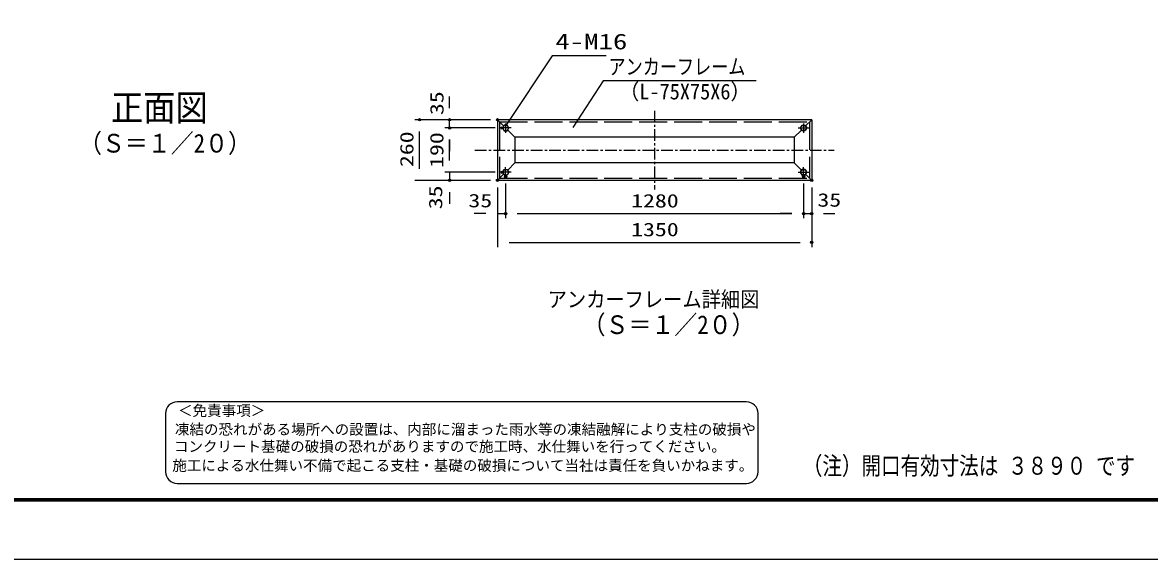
# Model space of a CAD drawing. Units: millimetres, scale not verified. Extents: x -5940 to 5940, y -4200 to 4200.
# Drawn here: x -1424 to 3418, y -4200 to -1896 of the extents above; entities that cross this region are included whole.
import ezdxf
from ezdxf.enums import TextEntityAlignment as Align

# ---------------------------------------------------------------- set-up
doc = ezdxf.new("R2010")
doc.units = ezdxf.units.MM
doc.header["$LTSCALE"] = 20
doc.header["$PDMODE"] = 32
doc.header["$PDSIZE"] = 10
for name, pattern in [('DASHED', [7.5, 6, -1.5]), ('USER6', [4, 2.5, -0.5, 0.5, -0.5]), ('USER7', [50.8, 31.75, -6.35, 6.35, -6.35])]:
    doc.linetypes.add(name, pattern=pattern)
for name, color, linetype, lineweight in [('0-0_WAKU', 7, 'Continuous', 25), ('0-1_0', 7, 'Continuous', 25), ('0-2_1', 7, 'Continuous', 25), ('0-3_EXTCNT-L', 4, 'Continuous', 25), ('0-8_CENTER', 2, 'USER6', 25), ('0-9_KOUZOU', 7, 'Continuous', 25), ('0-A_BOLT', 1, 'USER7', 25), ('0-B_D-TTL-TXT', 2, 'Continuous', 25)]:
    doc.layers.add(name, color=color, linetype=linetype, lineweight=lineweight)
doc.layers.add('0-6_DEFPOINTS', color=7, linetype='Continuous')
doc.styles.add('ＭＳ ゴシック', font='')
doc.styles.get('ＭＳ ゴシック').set_extended_font_data('MS Gothic')

msp = doc.modelspace()

# ---------------------------------------------------------------- linework, layer by layer
at = {"layer": '0-0_WAKU', "color": 3}
msp.add_lwpolyline([(-5940, 4200), (5940, 4200), (5940, -4200), (-5940, -4200)], close=True, dxfattribs=at)
at = {"layer": '0-0_WAKU'}
for points in [[(-5540, 3950), (5540, 3950), (5540, -3950), (-5540, -3950)], [(-5537.5, 3947.5), (5537.5, 3947.5), (5537.5, -3947.5), (-5537.5, -3947.5)], [(-5535, 3945), (5535, 3945), (5535, -3945), (-5535, -3945)], [(-5532.5, 3942.5), (5532.5, 3942.5), (5532.5, -3942.5), (-5532.5, -3942.5)], [(-5530, 3940), (5530, 3940), (5530, -3940), (-5530, -3940)]]:
    msp.add_lwpolyline(points, close=True, dxfattribs=at)
at = {"layer": '0-1_0'}
for points in [[(1083.39, -2037.75), (851.7, -2037.75), (656.04, -2332.48)], [(1728.66, -2145.66), (1071.19, -2145.66), (940.13, -2346.45)]]:
    msp.add_lwpolyline(points, dxfattribs=at)
at = {"layer": '0-3_EXTCNT-L', "color": 2}
for p, q in [((410.69, -2263.02), (410.69, -2213.02)), ((410.69, -2348.02), (410.69, -2313.02)), ((281.9, -2523.02), (281.9, -2363.02)), ((410.69, -2398.02), (410.69, -2448.02)), ((410.69, -2488.02), (410.69, -2398.02)), ((410.69, -2488.02), (410.69, -2438.02)), ((410.69, -2538.02), (410.69, -2573.02)), ((410.69, -2623.02), (410.69, -2673.02)), ((566.67, -2715.5), (516.67, -2715.5)), ((616.67, -2715.5), (651.67, -2715.5)), ((701.67, -2715.5), (1881.67, -2715.5)), ((701.67, -2715.5), (751.67, -2715.5)), ((1881.67, -2715.5), (1831.67, -2715.5)), ((1931.67, -2715.5), (1966.67, -2715.5)), ((2016.67, -2715.5), (2066.67, -2715.5)), ((666.67, -2838.89), (1916.67, -2838.89))]:
    msp.add_line(p, q, dxfattribs=at)
at = {"layer": '0-3_EXTCNT-L', "color": 1}
for p, q in [((586.67, -2313.02), (261.9, -2313.02)), ((586.67, -2313.02), (390.69, -2313.02)), ((607.04, -2348.02), (390.69, -2348.02)), ((607.04, -2348.02), (390.69, -2348.02)), ((607.04, -2538.02), (390.69, -2538.02)), ((607.04, -2538.02), (390.69, -2538.02)), ((586.67, -2573.02), (261.9, -2573.02)), ((586.67, -2573.02), (390.69, -2573.02)), ((616.67, -2603.02), (616.67, -2858.89)), ((616.67, -2603.02), (616.67, -2735.5)), ((651.67, -2586.6), (651.67, -2735.5)), ((651.67, -2586.6), (651.67, -2735.5)), ((1931.67, -2586.6), (1931.67, -2735.5)), ((1931.67, -2586.6), (1931.67, -2735.5)), ((1966.67, -2603.02), (1966.67, -2735.5)), ((1966.67, -2603.02), (1966.67, -2858.89))]:
    msp.add_line(p, q, dxfattribs=at)
at = {"layer": '0-6_DEFPOINTS'}
for p in [(281.9, -2313.02), (410.69, -2313.02), (616.67, -2313.02), (410.69, -2348.02), (637.04, -2348.02), (637.04, -2538.02), (651.67, -2556.6), (1931.67, -2556.6), (410.69, -2573.02), (616.67, -2573.02), (616.67, -2573.02), (1966.67, -2573.02), (651.67, -2715.5), (1931.67, -2715.5), (1966.67, -2715.5), (1966.67, -2838.89)]:
    msp.add_point(p, dxfattribs=at)
at = {"layer": '0-8_CENTER'}
for p, q in [((1291.67, -2273.8), (1291.67, -2612.4)), ((519.39, -2443.02), (2062.76, -2443.02))]:
    msp.add_line(p, q, dxfattribs=at)
at = {"layer": '0-9_KOUZOU'}
for p, q in [((1966.67, -2313.02), (616.67, -2313.02)), ((616.67, -2313.02), (642.89, -2339.23)), ((616.67, -2313.02), (616.67, -2573.02)), ((1966.67, -2313.02), (1940.45, -2339.23)), ((1966.67, -2313.02), (1966.67, -2573.02)), ((660.45, -2356.8), (691.67, -2388.02)), ((1922.89, -2356.8), (1891.67, -2388.02)), ((1891.67, -2388.02), (691.67, -2388.02)), ((691.67, -2388.02), (691.67, -2498.02)), ((1891.67, -2388.02), (1891.67, -2498.02)), ((660.45, -2529.23), (691.67, -2498.02)), ((1891.67, -2498.02), (691.67, -2498.02)), ((1922.89, -2529.23), (1891.67, -2498.02)), ((616.67, -2573.02), (642.89, -2546.8)), ((1966.67, -2573.02), (1940.45, -2546.8)), ((1966.67, -2573.02), (616.67, -2573.02))]:
    msp.add_line(p, q, dxfattribs=at)
at = {"layer": '0-9_KOUZOU', "color": 3, "linetype": 'DASHED'}
for p, q in [((625.67, -2322.02), (1957.67, -2322.02)), ((625.67, -2322.02), (625.67, -2564.02)), ((1957.67, -2322.02), (1957.67, -2564.02)), ((625.67, -2564.02), (1957.67, -2564.02))]:
    msp.add_line(p, q, dxfattribs=at)
at = {"layer": '0-A_BOLT'}
for p, q in [((674.74, -2348.02), (628.39, -2348.02)), ((651.67, -2329.43), (651.67, -2369.38)), ((1908.61, -2348.02), (1954.95, -2348.02)), ((1931.67, -2329.43), (1931.67, -2369.38)), ((651.67, -2556.6), (651.67, -2516.65)), ((1931.67, -2556.6), (1931.67, -2516.65)), ((674.74, -2538.02), (628.39, -2538.02)), ((1908.61, -2538.02), (1954.95, -2538.02))]:
    msp.add_line(p, q, dxfattribs=at)
at = {"layer": '0-A_BOLT', "color": 7, "linetype": 'Continuous'}
for points in [[(665.52, -2348.02), (658.6, -2336.02), (644.75, -2336.02), (637.82, -2348.02), (644.75, -2360.01), (658.6, -2360.01)], [(1917.82, -2348.02), (1924.75, -2336.02), (1938.6, -2336.02), (1945.52, -2348.02), (1938.6, -2360.01), (1924.75, -2360.01)], [(665.52, -2538.02), (658.6, -2550.01), (644.75, -2550.01), (637.82, -2538.02), (644.75, -2526.02), (658.6, -2526.02)], [(1917.82, -2538.02), (1924.75, -2550.01), (1938.6, -2550.01), (1945.52, -2538.02), (1938.6, -2526.02), (1924.75, -2526.02)]]:
    msp.add_lwpolyline(points, close=True, dxfattribs=at)
for centre in [(651.67, -2348.02), (1931.67, -2348.02), (651.67, -2538.02), (1931.67, -2538.02)]:
    msp.add_circle(centre, 11.99, dxfattribs=at)
at = {"layer": '0-B_D-TTL-TXT'}
for p, q in [((1686.12, -3523.52), (-759.43, -3523.52)), ((-809.43, -3573.52), (-809.43, -3823.52)), ((1736.12, -3823.52), (1736.12, -3573.52)), ((-759.43, -3873.52), (1686.12, -3873.52))]:
    msp.add_line(p, q, dxfattribs=at)
for centre, start, end in [((-759.43, -3573.52), 90, 180), ((1686.12, -3573.52), 0, 90), ((-759.43, -3823.52), 180, 270), ((1686.12, -3823.52), 270, 0)]:
    msp.add_arc(centre, 50, start, end, dxfattribs=at)

# ---------------------------------------------------------------- texts
at = {"layer": '0-0_WAKU', "style": 'ＭＳ ゴシック', "width": 0.8}
msp.add_text('（注）開口有効寸法は ３８９０ です', height=76.97, dxfattribs=at).set_placement((1928.53, -3859.4), align=Align.BOTTOM_LEFT)
at = {"layer": '0-1_0', "color": 3, "style": 'ＭＳ ゴシック'}
for s, width, p in [('4-M16', 1.35, (865.2, -2030.71)), ('アンカーフレーム', 0.8, (1093.69, -2138.61)), ('（L-75X75X6）', 0.95, (1138.7, -2245.56))]:
    msp.add_text(s, height=67.35, dxfattribs=dict(at, width=width)).set_placement(p, align=Align.BOTTOM_LEFT)
at = {"layer": '0-2_1', "color": 4, "style": 'ＭＳ ゴシック', "width": 0.9}
for s, height, p in [('正面図', 113, (-1043.97, -2351.22)), ('（Ｓ＝１／2０）', 80.21, (-1181.05, -2477.55)), ('アンカーフレーム詳細図', 67.35, (832.4, -3137.43)), ('（Ｓ＝１／2０）', 80.21, (982.45, -3256.54))]:
    msp.add_text(s, height=height, dxfattribs=at).set_placement(p, align=Align.BOTTOM_LEFT)
at = {"layer": '0-3_EXTCNT-L', "color": 3, "style": 'ＭＳ ゴシック', "width": 1.3}
for s, p in [('35', (402.23, -2292.64)), ('260', (273.01, -2515.87)), ('190', (401.8, -2519.52)), ('35', (396.73, -2697.03))]:
    msp.add_text(s, height=57.77, rotation=90, dxfattribs=at).set_placement(p, align=Align.BOTTOM_LEFT)
for s, p in [('35', (491.73, -2705.9)), ('1280', (1190.89, -2706.6)), ('35', (1991.24, -2703.15)), ('1350', (1190.89, -2829.99))]:
    msp.add_text(s, height=57.77, dxfattribs=at).set_placement(p, align=Align.BOTTOM_LEFT)
at = {"layer": '0-B_D-TTL-TXT', "color": 7, "style": 'ＭＳ ゴシック'}
for s, p in [('＜免責事項＞ \u3000\u3000', (-755.72, -3597.7)), ('凍結の恐れがある場所への設置は、内部に溜まった雨水等の凍結融解により支柱の破損や', (-769.25, -3678.19)), ('コンクリート基礎の破損の恐れがありますので施工時、水仕舞いを行ってください。', (-773.36, -3751.62)), ('施工による水仕舞い不備で起こる支柱・基礎の破損について当社は責任を負いかねます。 ', (-780.35, -3833.11))]:
    msp.add_text(s, height=45.75, dxfattribs=at).set_placement(p, align=Align.BOTTOM_LEFT)

doc.saveas('drawing.dxf')
